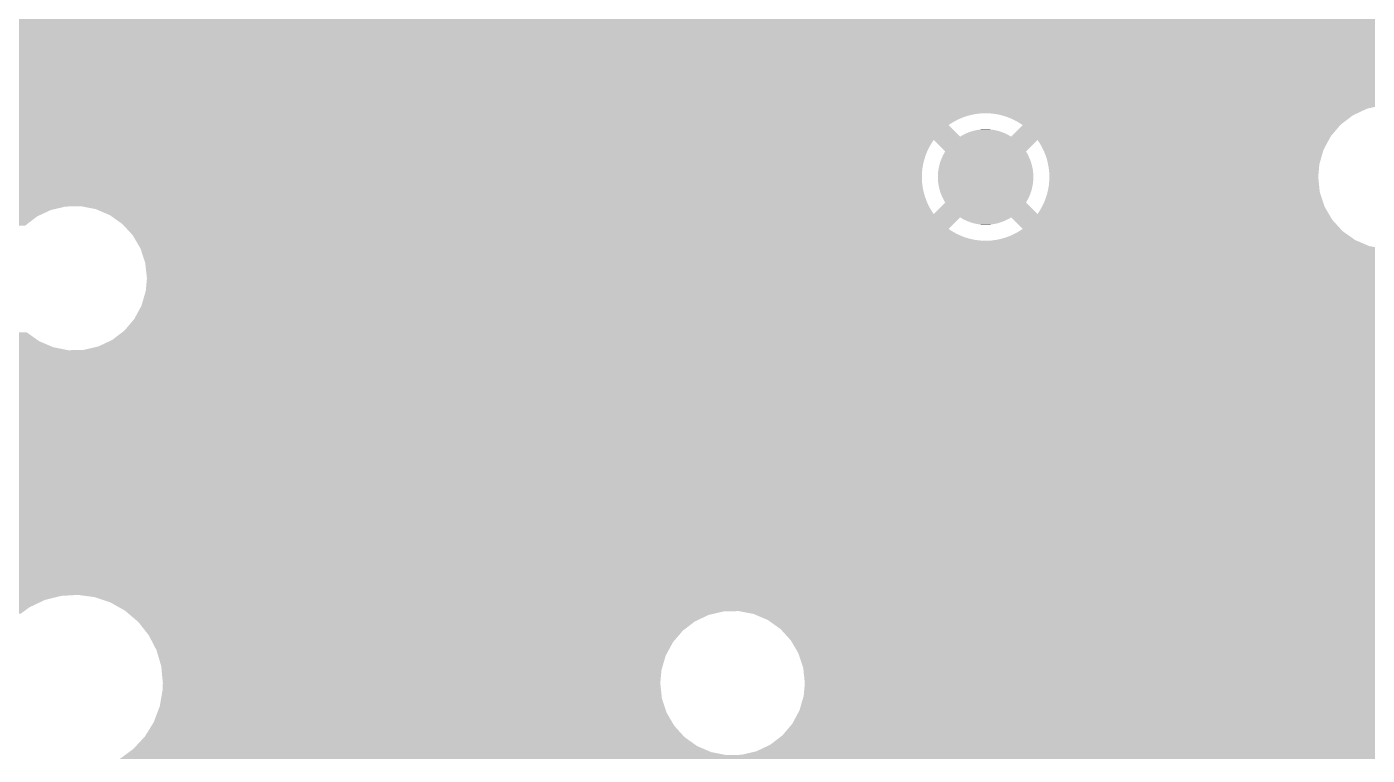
# Model space of a CAD drawing. Extents: x 295 to 953, y 10 to 290.
# Drawn here: x 540.68 to 559.18, y 154.34 to 164.39 of the extents above; entities that cross this region are included whole.
import ezdxf

# ---------------------------------------------------------------- set-up
doc = ezdxf.new("R2010")
doc.units = 0
doc.header["$LTSCALE"] = 5
doc.header["$MEASUREMENT"] = 0
doc.layers.add('GND1', color=7, linetype='CONTINUOUS')

msp = doc.modelspace()

# ---------------------------------------------------------------- linework, layer by layer
at = {"layer": 'GND1'}
for points in [[(525.272, 164.147), (525.272, 164.639), (599.871, 164.147), (599.871, 164.639)], [(525.272, 164.126), (525.272, 164.147), (593.451, 164.126), (593.736, 164.147)], [(525.272, 164.062), (525.272, 164.126), (593.173, 164.062), (593.451, 164.126)], [(525.272, 163.954), (525.272, 164.062), (592.908, 163.954), (593.173, 164.062)], [(525.272, 163.807), (525.272, 163.954), (592.664, 163.807), (592.908, 163.954)], [(525.272, 163.624), (525.272, 163.807), (592.445, 163.624), (592.664, 163.807)], [(525.272, 163.408), (525.272, 163.624), (592.257, 163.408), (592.445, 163.624)], [(525.272, 163.313), (525.272, 163.408), (592.197, 163.313), (592.257, 163.408)], [(525.272, 163.309), (525.272, 163.313), (559.375, 163.309), (559.586, 163.313)], [(525.272, 163.261), (525.272, 163.309), (559.17, 163.261), (559.375, 163.309)], [(525.272, 163.199), (525.272, 163.261), (559.039, 163.199), (559.17, 163.261)], [(525.272, 163.196), (525.272, 163.199), (553.828, 163.196), (553.891, 163.199)], [(525.272, 163.188), (525.272, 163.196), (553.766, 163.188), (553.828, 163.196)], [(525.272, 163.175), (525.272, 163.188), (553.705, 163.175), (553.766, 163.188)], [(525.272, 163.159), (525.272, 163.175), (553.644, 163.159), (553.705, 163.175)], [(553.953, 163.199), (553.891, 163.199), (559.037, 163.199), (559.039, 163.199)], [(554.016, 163.193), (553.953, 163.199), (559.025, 163.193), (559.037, 163.199)], [(554.078, 163.184), (554.016, 163.193), (559.005, 163.184), (559.025, 163.193)], [(554.13, 163.171), (554.078, 163.184), (558.979, 163.171), (559.005, 163.184)], [(554.139, 163.169), (554.13, 163.171), (558.976, 163.169), (558.979, 163.171)], [(554.199, 163.151), (554.139, 163.169), (558.952, 163.151), (558.976, 163.169)], [(525.272, 163.137), (525.272, 163.159), (553.585, 163.137), (553.644, 163.159)], [(525.272, 163.112), (525.272, 163.137), (553.528, 163.112), (553.585, 163.137)], [(525.272, 163.083), (525.272, 163.112), (553.472, 163.083), (553.528, 163.112)], [(525.272, 163.05), (525.272, 163.083), (553.419, 163.05), (553.472, 163.083)], [(525.272, 163.036), (525.272, 163.05), (553.399, 163.036), (553.419, 163.05)], [(525.272, 162.877), (525.272, 163.036), (553.558, 162.877), (553.399, 163.036)], [(554.257, 163.128), (554.199, 163.151), (558.923, 163.128), (558.952, 163.151)], [(554.314, 163.101), (554.257, 163.128), (558.888, 163.101), (558.923, 163.128)], [(554.268, 162.883), (554.421, 163.036), (558.675, 162.883), (558.805, 163.036)], [(554.369, 163.071), (554.314, 163.101), (558.847, 163.071), (558.888, 163.101)], [(554.41, 163.043), (554.369, 163.071), (558.812, 163.043), (558.847, 163.071)], [(554.421, 163.036), (554.41, 163.043), (558.805, 163.036), (558.812, 163.043)], [(525.272, 162.831), (525.272, 162.877), (558.647, 162.831), (558.672, 162.877)], [(525.272, 162.795), (525.272, 162.831), (553.17, 162.795), (553.194, 162.831)], [(529.665, 162.778), (529.474, 162.795), (553.159, 162.778), (553.17, 162.795)], [(553.352, 162.672), (553.194, 162.831), (554.468, 162.672), (554.627, 162.831)], [(553.558, 162.877), (553.59, 162.896), (554.262, 162.877), (554.229, 162.896)], [(553.59, 162.896), (553.606, 162.904), (554.229, 162.896), (554.215, 162.904)], [(553.606, 162.904), (553.638, 162.92), (554.215, 162.904), (554.181, 162.92)], [(553.638, 162.92), (553.655, 162.927), (554.181, 162.92), (554.166, 162.927)], [(553.655, 162.927), (553.689, 162.941), (554.166, 162.927), (554.13, 162.941)], [(553.689, 162.941), (553.707, 162.946), (554.13, 162.941), (554.115, 162.946)], [(553.707, 162.946), (553.74, 162.957), (554.115, 162.946), (554.078, 162.957)], [(553.74, 162.957), (553.76, 162.961), (554.078, 162.957), (554.063, 162.961)], [(553.76, 162.961), (553.793, 162.969), (554.063, 162.961), (554.024, 162.969)], [(553.793, 162.969), (553.814, 162.971), (554.024, 162.969), (554.01, 162.971)], [(553.814, 162.971), (553.847, 162.976), (554.01, 162.971), (553.969, 162.976)], [(553.847, 162.976), (553.873, 162.977), (553.969, 162.976), (553.956, 162.977)], [(553.873, 162.977), (553.901, 162.979), (553.956, 162.977), (553.901, 162.979)], [(554.262, 162.877), (554.268, 162.883), (558.672, 162.877), (558.675, 162.883)], [(554.651, 162.795), (554.627, 162.831), (558.627, 162.795), (558.647, 162.831)], [(554.683, 162.741), (554.651, 162.795), (558.598, 162.741), (558.627, 162.795)], [(529.759, 162.77), (529.665, 162.778), (553.155, 162.77), (553.159, 162.778)], [(529.949, 162.724), (529.759, 162.77), (553.128, 162.724), (553.155, 162.77)], [(530.036, 162.702), (529.949, 162.724), (553.118, 162.702), (553.128, 162.724)], [(530.12, 162.667), (530.036, 162.702), (553.101, 162.667), (553.118, 162.702)], [(530.259, 162.609), (530.12, 162.667), (553.079, 162.609), (553.101, 162.667)], [(553.306, 162.583), (553.325, 162.625), (554.514, 162.583), (554.494, 162.625)], [(553.325, 162.625), (553.33, 162.632), (554.494, 162.625), (554.491, 162.632)], [(553.33, 162.632), (553.352, 162.672), (554.491, 162.632), (554.468, 162.672)], [(554.705, 162.697), (554.683, 162.741), (558.575, 162.697), (558.598, 162.741)], [(554.711, 162.685), (554.705, 162.697), (558.571, 162.685), (558.575, 162.697)], [(554.735, 162.627), (554.711, 162.685), (558.554, 162.627), (558.571, 162.685)], [(554.755, 162.567), (554.735, 162.627), (558.537, 162.567), (558.554, 162.627)], [(530.299, 162.592), (530.259, 162.609), (553.074, 162.592), (553.079, 162.609)], [(530.369, 162.549), (530.299, 162.592), (553.06, 162.549), (553.074, 162.592)], [(530.468, 162.487), (530.369, 162.549), (553.046, 162.487), (553.06, 162.549)], [(530.542, 162.442), (530.468, 162.487), (553.039, 162.442), (553.046, 162.487)], [(530.561, 162.426), (530.542, 162.442), (553.036, 162.426), (553.039, 162.442)], [(530.633, 162.363), (530.561, 162.426), (553.031, 162.363), (553.036, 162.426)], [(553.258, 162.419), (553.26, 162.428), (554.562, 162.419), (554.561, 162.428)], [(553.26, 162.428), (553.269, 162.472), (554.561, 162.428), (554.551, 162.472)], [(553.269, 162.472), (553.271, 162.481), (554.551, 162.472), (554.549, 162.481)], [(553.271, 162.481), (553.283, 162.525), (554.549, 162.481), (554.536, 162.525)], [(553.283, 162.525), (553.286, 162.533), (554.536, 162.525), (554.534, 162.533)], [(553.286, 162.533), (553.302, 162.575), (554.534, 162.533), (554.517, 162.575)], [(553.302, 162.575), (553.306, 162.583), (554.517, 162.575), (554.514, 162.583)], [(554.77, 162.506), (554.755, 162.567), (558.519, 162.506), (558.537, 162.567)], [(554.772, 162.495), (554.77, 162.506), (558.516, 162.495), (558.519, 162.506)], [(554.781, 162.445), (554.772, 162.495), (558.512, 162.445), (558.516, 162.495)], [(554.788, 162.382), (554.781, 162.445), (558.506, 162.382), (558.512, 162.445)], [(530.706, 162.3), (530.633, 162.363), (553.03, 162.3), (553.031, 162.363)], [(530.759, 162.255), (530.706, 162.3), (553.033, 162.255), (553.03, 162.3)], [(530.774, 162.238), (530.759, 162.255), (553.034, 162.238), (553.033, 162.255)], [(553.251, 162.32), (553.252, 162.365), (554.569, 162.32), (554.568, 162.365)], [(553.253, 162.274), (553.251, 162.32), (554.568, 162.274), (554.569, 162.32)], [(553.252, 162.365), (553.253, 162.374), (554.568, 162.365), (554.567, 162.374)], [(553.253, 162.374), (553.258, 162.419), (554.567, 162.374), (554.562, 162.419)], [(553.253, 162.265), (553.253, 162.274), (554.567, 162.265), (554.568, 162.274)], [(553.259, 162.22), (553.253, 162.265), (554.562, 162.22), (554.567, 162.265)], [(554.784, 162.214), (554.789, 162.276), (558.512, 162.214), (558.505, 162.276)], [(554.79, 162.32), (554.788, 162.382), (558.501, 162.32), (558.506, 162.382)], [(554.789, 162.276), (554.79, 162.32), (558.505, 162.276), (558.501, 162.32)], [(530.826, 162.176), (530.774, 162.238), (553.042, 162.176), (553.034, 162.238)], [(530.879, 162.114), (530.826, 162.176), (553.054, 162.114), (553.042, 162.176)], [(530.93, 162.054), (530.879, 162.114), (553.071, 162.054), (553.054, 162.114)], [(553.26, 162.211), (553.259, 162.22), (554.56, 162.211), (554.562, 162.22)], [(553.269, 162.167), (553.26, 162.211), (554.551, 162.167), (554.56, 162.211)], [(553.271, 162.158), (553.269, 162.167), (554.549, 162.158), (554.551, 162.167)], [(553.284, 162.115), (553.271, 162.158), (554.537, 162.115), (554.549, 162.158)], [(553.286, 162.106), (553.284, 162.115), (554.534, 162.106), (554.537, 162.115)], [(553.303, 162.064), (553.286, 162.106), (554.518, 162.064), (554.534, 162.106)], [(553.306, 162.056), (553.303, 162.064), (554.514, 162.056), (554.518, 162.064)], [(553.326, 162.015), (553.306, 162.056), (554.495, 162.015), (554.514, 162.056)], [(554.741, 162.031), (554.76, 162.091), (558.549, 162.031), (558.529, 162.091)], [(554.76, 162.091), (554.764, 162.11), (558.529, 162.091), (558.523, 162.11)], [(554.764, 162.11), (554.774, 162.152), (558.523, 162.11), (558.518, 162.152)], [(554.774, 162.152), (554.784, 162.214), (558.518, 162.152), (558.512, 162.214)], [(530.944, 162.038), (530.93, 162.054), (553.077, 162.038), (553.071, 162.054)], [(530.97, 161.995), (530.944, 162.038), (553.092, 161.995), (553.077, 162.038)], [(531.005, 161.937), (530.97, 161.995), (553.117, 161.937), (553.092, 161.995)], [(531.018, 161.916), (531.005, 161.937), (553.128, 161.916), (553.117, 161.937)], [(531.02, 161.912), (531.018, 161.916), (541.214, 161.912), (541.425, 161.916)], [(531.049, 161.864), (531.02, 161.912), (541.009, 161.864), (541.214, 161.912)], [(541.6, 161.882), (541.425, 161.916), (553.147, 161.882), (553.128, 161.916)], [(541.632, 161.876), (541.6, 161.882), (553.15, 161.876), (553.147, 161.882)], [(541.741, 161.828), (541.632, 161.876), (553.18, 161.828), (553.15, 161.876)], [(553.194, 161.809), (553.352, 161.967), (554.627, 161.809), (554.468, 161.967)], [(553.33, 162.007), (553.326, 162.015), (554.49, 162.007), (554.495, 162.015)], [(553.352, 161.968), (553.33, 162.007), (554.468, 161.968), (554.49, 162.007)], [(553.352, 161.967), (553.352, 161.968), (554.468, 161.967), (554.468, 161.968)], [(554.661, 161.861), (554.689, 161.91), (558.617, 161.861), (558.589, 161.91)], [(554.689, 161.91), (554.692, 161.916), (558.589, 161.91), (558.587, 161.916)], [(554.692, 161.916), (554.719, 161.972), (558.587, 161.916), (558.568, 161.972)], [(554.719, 161.972), (554.741, 162.031), (558.568, 161.972), (558.549, 162.031)], [(531.092, 161.794), (531.049, 161.864), (540.859, 161.794), (541.009, 161.864)], [(531.1, 161.774), (531.092, 161.794), (540.818, 161.774), (540.859, 161.794)], [(531.153, 161.646), (531.1, 161.774), (540.651, 161.646), (540.818, 161.774)], [(541.788, 161.809), (541.741, 161.828), (553.194, 161.809), (553.18, 161.828)], [(541.826, 161.792), (541.788, 161.809), (558.657, 161.792), (558.648, 161.809)], [(541.868, 161.762), (541.826, 161.792), (558.675, 161.762), (558.657, 161.792)], [(541.997, 161.67), (541.868, 161.762), (553.466, 161.67), (553.558, 161.762)], [(553.591, 161.743), (553.558, 161.762), (554.23, 161.743), (554.262, 161.762)], [(553.605, 161.735), (553.591, 161.743), (554.214, 161.735), (554.23, 161.743)], [(553.639, 161.719), (553.605, 161.735), (554.182, 161.719), (554.214, 161.735)], [(553.654, 161.712), (553.639, 161.719), (554.165, 161.712), (554.182, 161.719)], [(553.69, 161.699), (553.654, 161.712), (554.132, 161.699), (554.165, 161.712)], [(553.705, 161.693), (553.69, 161.699), (554.113, 161.693), (554.132, 161.699)], [(553.742, 161.682), (553.705, 161.693), (554.08, 161.682), (554.113, 161.693)], [(554.297, 161.728), (554.262, 161.762), (558.695, 161.728), (558.675, 161.762)], [(554.421, 161.603), (554.297, 161.728), (558.809, 161.603), (558.695, 161.728)], [(554.627, 161.809), (554.661, 161.861), (558.648, 161.809), (558.617, 161.861)], [(542.059, 161.603), (541.997, 161.67), (553.399, 161.603), (553.466, 161.67)], [(542.09, 161.569), (542.059, 161.603), (553.451, 161.569), (553.399, 161.603)], [(542.119, 161.538), (542.09, 161.569), (553.506, 161.538), (553.451, 161.569)], [(542.14, 161.515), (542.119, 161.538), (553.555, 161.515), (553.506, 161.538)], [(542.142, 161.511), (542.14, 161.515), (553.563, 161.511), (553.555, 161.515)], [(542.155, 161.488), (542.142, 161.511), (553.621, 161.488), (553.563, 161.511)], [(553.757, 161.678), (553.742, 161.682), (554.061, 161.678), (554.08, 161.682)], [(553.796, 161.671), (553.757, 161.678), (554.027, 161.671), (554.061, 161.678)], [(553.811, 161.668), (553.796, 161.671), (554.006, 161.668), (554.027, 161.671)], [(553.852, 161.663), (553.811, 161.668), (553.973, 161.663), (554.006, 161.668)], [(553.864, 161.662), (553.852, 161.663), (553.947, 161.662), (553.973, 161.663)], [(553.919, 161.66), (553.864, 161.662), (553.919, 161.66), (553.947, 161.662)], [(554.176, 161.481), (554.235, 161.502), (558.966, 161.481), (558.937, 161.502)], [(554.235, 161.502), (554.292, 161.527), (558.937, 161.502), (558.901, 161.527)], [(554.292, 161.527), (554.348, 161.556), (558.901, 161.527), (558.86, 161.556)], [(554.348, 161.556), (554.374, 161.572), (558.86, 161.556), (558.838, 161.572)], [(554.374, 161.572), (554.401, 161.589), (558.838, 161.572), (558.822, 161.589)], [(554.401, 161.589), (554.421, 161.603), (558.822, 161.589), (558.809, 161.603)], [(542.166, 161.47), (542.155, 161.488), (553.681, 161.47), (553.621, 161.488)], [(542.174, 161.456), (542.166, 161.47), (553.742, 161.456), (553.681, 161.47)], [(542.18, 161.446), (542.174, 161.456), (553.804, 161.446), (553.742, 161.456)], [(542.183, 161.441), (542.18, 161.446), (553.867, 161.441), (553.804, 161.446)], [(542.184, 161.44), (542.183, 161.441), (553.929, 161.44), (553.867, 161.441)], [(542.226, 161.367), (542.184, 161.44), (559.203, 161.367), (559.033, 161.44)], [(542.246, 161.333), (542.226, 161.367), (559.377, 161.333), (559.203, 161.367)], [(542.249, 161.326), (542.246, 161.333), (559.41, 161.326), (559.377, 161.333)], [(542.274, 161.249), (542.249, 161.326), (592.244, 161.249), (592.197, 161.326)], [(553.929, 161.44), (553.992, 161.443), (559.033, 161.44), (559.025, 161.443)], [(553.992, 161.443), (554.043, 161.45), (559.025, 161.443), (559.01, 161.45)], [(554.043, 161.45), (554.054, 161.451), (559.01, 161.45), (559.008, 161.451)], [(554.054, 161.451), (554.116, 161.464), (559.008, 161.451), (558.99, 161.464)], [(554.116, 161.464), (554.176, 161.481), (558.99, 161.464), (558.966, 161.481)], [(542.312, 161.132), (542.274, 161.249), (592.343, 161.132), (592.244, 161.249)], [(542.323, 161.032), (542.312, 161.132), (592.428, 161.032), (592.343, 161.132)], [(542.335, 160.923), (542.323, 161.032), (592.555, 160.923), (592.428, 161.032)], [(542.319, 160.748), (542.328, 160.845), (592.803, 160.748), (592.645, 160.845)], [(542.328, 160.845), (542.335, 160.923), (592.645, 160.845), (592.555, 160.923)], [(542.26, 160.545), (542.272, 160.585), (593.312, 160.545), (593.151, 160.585)], [(542.272, 160.585), (542.304, 160.695), (593.151, 160.585), (592.888, 160.695)], [(542.304, 160.695), (542.319, 160.748), (592.888, 160.695), (592.803, 160.748)], [(542.16, 160.359), (542.232, 160.492), (599.871, 160.359), (599.871, 160.492)], [(542.232, 160.492), (542.245, 160.516), (593.713, 160.492), (593.429, 160.516)], [(542.245, 160.516), (542.26, 160.545), (593.429, 160.516), (593.312, 160.545)], [(542.024, 160.199), (542.16, 160.359), (599.871, 160.199), (599.871, 160.359)], [(530.987, 159.97), (531.039, 160.053), (541.042, 159.97), (540.849, 160.053)], [(531.039, 160.053), (531.082, 160.12), (540.849, 160.053), (540.754, 160.12)], [(531.082, 160.12), (531.105, 160.175), (540.754, 160.12), (540.677, 160.175)], [(541.665, 159.981), (541.856, 160.071), (599.871, 159.981), (599.871, 160.071)], [(541.856, 160.071), (542.024, 160.199), (599.871, 160.071), (599.871, 160.199)], [(530.742, 159.663), (530.93, 159.878), (599.871, 159.663), (599.871, 159.878)], [(530.93, 159.878), (530.962, 159.929), (599.871, 159.878), (599.871, 159.929)], [(530.962, 159.929), (530.987, 159.97), (541.249, 159.929), (541.042, 159.97)], [(541.249, 159.929), (541.46, 159.933), (599.871, 159.929), (599.871, 159.933)], [(541.46, 159.933), (541.665, 159.981), (599.871, 159.933), (599.871, 159.981)], [(530.524, 159.48), (530.742, 159.663), (599.871, 159.48), (599.871, 159.663)], [(530.279, 159.332), (530.524, 159.48), (599.871, 159.332), (599.871, 159.48)], [(530.014, 159.225), (530.279, 159.332), (599.871, 159.225), (599.871, 159.332)], [(525.272, 158.749), (525.272, 159.14), (599.871, 158.749), (599.871, 159.14)], [(529.451, 159.14), (529.736, 159.161), (599.871, 159.14), (599.871, 159.161)], [(529.736, 159.161), (530.014, 159.225), (599.871, 159.161), (599.871, 159.225)], [(525.272, 158.744), (525.272, 158.749), (564.28, 158.744), (564.357, 158.749)], [(525.272, 158.736), (525.272, 158.744), (564.204, 158.736), (564.28, 158.744)], [(525.272, 158.723), (525.272, 158.736), (564.128, 158.723), (564.204, 158.736)], [(525.272, 158.706), (525.272, 158.723), (564.053, 158.706), (564.128, 158.723)], [(525.272, 158.684), (525.272, 158.706), (563.98, 158.684), (564.053, 158.706)], [(525.272, 158.658), (525.272, 158.684), (563.908, 158.658), (563.98, 158.684)], [(525.272, 158.628), (525.272, 158.658), (563.837, 158.628), (563.908, 158.658)], [(525.272, 158.594), (525.272, 158.628), (563.768, 158.594), (563.837, 158.628)], [(525.272, 158.556), (525.272, 158.594), (563.701, 158.556), (563.768, 158.594)], [(525.272, 158.514), (525.272, 158.556), (563.637, 158.514), (563.701, 158.556)], [(525.272, 158.506), (525.272, 158.514), (563.624, 158.506), (563.637, 158.514)], [(525.272, 158.268), (525.272, 158.506), (563.862, 158.268), (563.624, 158.506)], [(525.272, 158.193), (525.272, 158.268), (599.871, 158.193), (599.871, 158.268)], [(525.272, 158.13), (525.272, 158.193), (563.27, 158.13), (563.312, 158.193)], [(525.272, 158.063), (525.272, 158.13), (563.231, 158.063), (563.27, 158.13)], [(525.272, 157.995), (525.272, 158.063), (563.196, 157.995), (563.231, 158.063)], [(525.272, 157.925), (525.272, 157.995), (563.165, 157.925), (563.196, 157.995)], [(525.272, 157.853), (525.272, 157.925), (563.138, 157.853), (563.165, 157.925)], [(525.272, 157.779), (525.272, 157.853), (563.116, 157.779), (563.138, 157.853)], [(525.272, 157.705), (525.272, 157.779), (563.098, 157.705), (563.116, 157.779)], [(525.272, 157.629), (525.272, 157.705), (563.084, 157.629), (563.098, 157.705)], [(525.272, 157.553), (525.272, 157.629), (563.075, 157.553), (563.084, 157.629)], [(525.272, 157.476), (525.272, 157.553), (563.07, 157.476), (563.075, 157.553)], [(525.272, 157.399), (525.272, 157.476), (563.069, 157.399), (563.07, 157.476)], [(525.272, 157.323), (525.272, 157.399), (563.073, 157.323), (563.069, 157.399)], [(525.272, 157.296), (525.272, 157.323), (563.076, 157.296), (563.073, 157.323)], [(529.759, 157.272), (529.474, 157.296), (563.079, 157.272), (563.076, 157.296)], [(529.862, 157.247), (529.759, 157.272), (563.082, 157.247), (563.079, 157.272)], [(530.036, 157.204), (529.862, 157.247), (563.089, 157.204), (563.082, 157.247)], [(530.114, 157.171), (530.036, 157.204), (563.095, 157.171), (563.089, 157.204)], [(530.292, 157.096), (530.114, 157.171), (563.112, 157.096), (563.095, 157.171)], [(530.299, 157.093), (530.292, 157.096), (563.113, 157.093), (563.112, 157.096)], [(530.414, 157.022), (530.299, 157.093), (563.133, 157.022), (563.113, 157.093)], [(530.531, 156.95), (530.414, 157.022), (563.159, 156.95), (563.133, 157.022)], [(530.542, 156.943), (530.531, 156.95), (563.162, 156.943), (563.159, 156.95)], [(530.616, 156.879), (530.542, 156.943), (563.189, 156.879), (563.162, 156.943)], [(530.696, 156.811), (530.616, 156.879), (563.223, 156.811), (563.189, 156.879)], [(530.759, 156.757), (530.696, 156.811), (563.254, 156.757), (563.223, 156.811)], [(530.77, 156.744), (530.759, 156.757), (563.261, 156.744), (563.254, 156.757)], [(530.824, 156.68), (530.77, 156.744), (563.303, 156.68), (563.261, 156.744)], [(530.835, 156.667), (530.824, 156.68), (563.312, 156.667), (563.303, 156.68)], [(530.898, 156.592), (530.835, 156.667), (599.871, 156.592), (599.871, 156.667)], [(530.933, 156.552), (530.898, 156.592), (563.822, 156.552), (563.862, 156.592)], [(530.944, 156.539), (530.933, 156.552), (541.162, 156.539), (541.383, 156.552)], [(530.944, 156.538), (530.944, 156.539), (541.15, 156.538), (541.162, 156.539)], [(530.979, 156.481), (530.944, 156.538), (540.924, 156.481), (541.15, 156.538)], [(541.614, 156.521), (541.383, 156.552), (563.791, 156.521), (563.822, 156.552)], [(541.835, 156.446), (541.614, 156.521), (563.716, 156.446), (563.791, 156.521)], [(531.04, 156.381), (530.979, 156.481), (540.714, 156.381), (540.924, 156.481)], [(531.092, 156.295), (531.04, 156.381), (540.596, 156.295), (540.714, 156.381)], [(541.996, 156.355), (541.835, 156.446), (563.624, 156.355), (563.716, 156.446)], [(542.038, 156.331), (541.996, 156.355), (563.659, 156.331), (563.624, 156.355)], [(542.041, 156.328), (542.038, 156.331), (563.664, 156.328), (563.659, 156.331)], [(542.045, 156.324), (542.041, 156.328), (550.295, 156.324), (550.505, 156.328)], [(542.101, 156.276), (542.045, 156.324), (550.089, 156.276), (550.295, 156.324)], [(550.587, 156.312), (550.505, 156.328), (563.688, 156.312), (563.664, 156.328)], [(542.207, 156.186), (542.101, 156.276), (549.899, 156.186), (550.089, 156.276)], [(542.215, 156.18), (542.207, 156.186), (549.89, 156.18), (549.899, 156.186)], [(542.311, 156.058), (542.215, 156.18), (549.731, 156.058), (549.89, 156.18)], [(550.712, 156.288), (550.587, 156.312), (563.73, 156.288), (563.688, 156.312)], [(550.745, 156.273), (550.712, 156.288), (563.754, 156.273), (563.73, 156.288)], [(550.827, 156.238), (550.745, 156.273), (563.823, 156.238), (563.754, 156.273)], [(550.898, 156.208), (550.827, 156.238), (563.893, 156.208), (563.823, 156.238)], [(550.906, 156.204), (550.898, 156.208), (563.902, 156.204), (563.893, 156.208)], [(550.939, 156.181), (550.906, 156.204), (563.965, 156.181), (563.902, 156.204)], [(550.971, 156.158), (550.939, 156.181), (564.038, 156.158), (563.965, 156.181)], [(550.996, 156.14), (550.971, 156.158), (564.113, 156.14), (564.038, 156.158)], [(551.016, 156.126), (550.996, 156.14), (564.189, 156.126), (564.113, 156.14)], [(542.359, 155.997), (542.311, 156.058), (549.679, 155.997), (549.731, 156.058)], [(542.411, 155.898), (542.359, 155.997), (549.594, 155.898), (549.679, 155.997)], [(551.029, 156.117), (551.016, 156.126), (564.265, 156.117), (564.189, 156.126)], [(551.036, 156.112), (551.029, 156.117), (564.341, 156.112), (564.265, 156.117)], [(551.078, 156.082), (551.036, 156.112), (599.871, 156.082), (599.871, 156.112)], [(551.036, 156.112), (551.036, 156.112), (564.418, 156.112), (564.341, 156.112)], [(551.22, 155.927), (551.078, 156.082), (599.871, 155.927), (599.871, 156.082)], [(542.467, 155.79), (542.411, 155.898), (549.536, 155.79), (549.594, 155.898)], [(542.49, 155.712), (542.467, 155.79), (549.494, 155.712), (549.536, 155.79)], [(551.327, 155.745), (551.22, 155.927), (599.871, 155.745), (599.871, 155.927)], [(542.533, 155.567), (542.49, 155.712), (549.452, 155.567), (549.494, 155.712)], [(551.393, 155.544), (551.327, 155.745), (599.871, 155.544), (599.871, 155.745)], [(542.538, 155.51), (542.533, 155.567), (549.436, 155.51), (549.452, 155.567)], [(542.555, 155.335), (542.538, 155.51), (549.42, 155.335), (549.436, 155.51)], [(551.415, 155.335), (551.393, 155.544), (599.871, 155.335), (599.871, 155.544)], [(542.531, 155.125), (542.552, 155.243), (549.442, 155.125), (549.43, 155.243)], [(542.552, 155.243), (542.555, 155.335), (549.43, 155.243), (549.42, 155.335)], [(551.4, 155.16), (551.415, 155.335), (599.871, 155.16), (599.871, 155.335)], [(542.512, 155.013), (542.531, 155.125), (549.479, 155.013), (549.442, 155.125)], [(551.341, 154.957), (551.4, 155.16), (599.871, 154.957), (599.871, 155.16)], [(542.429, 154.795), (542.478, 154.925), (549.584, 154.795), (549.508, 154.925)], [(542.478, 154.925), (542.512, 155.013), (549.508, 154.925), (549.479, 155.013)], [(551.241, 154.771), (551.341, 154.957), (599.871, 154.771), (599.871, 154.957)], [(542.307, 154.597), (542.397, 154.743), (549.748, 154.597), (549.615, 154.743)], [(542.397, 154.743), (542.429, 154.795), (549.615, 154.743), (549.584, 154.795)], [(551.104, 154.611), (551.241, 154.771), (599.871, 154.611), (599.871, 154.771)], [(542.184, 154.465), (542.297, 154.587), (549.929, 154.465), (549.757, 154.587)], [(542.297, 154.587), (542.307, 154.597), (549.757, 154.587), (549.748, 154.597)], [(550.746, 154.393), (550.937, 154.483), (599.871, 154.393), (599.871, 154.483)], [(550.937, 154.483), (551.104, 154.611), (599.871, 154.483), (599.871, 154.611)], [(541.96, 154.288), (542.033, 154.341), (599.871, 154.288), (599.871, 154.341)], [(542.033, 154.341), (542.088, 154.382), (550.33, 154.341), (550.123, 154.382)], [(542.088, 154.382), (542.148, 154.426), (550.123, 154.382), (550.02, 154.426)], [(542.148, 154.426), (542.184, 154.465), (550.02, 154.426), (549.929, 154.465)], [(550.33, 154.341), (550.541, 154.345), (599.871, 154.341), (599.871, 154.345)], [(550.541, 154.345), (550.746, 154.393), (599.871, 154.345), (599.871, 154.393)]]:
    msp.add_solid(points, dxfattribs=at)

doc.saveas('drawing.dxf')
